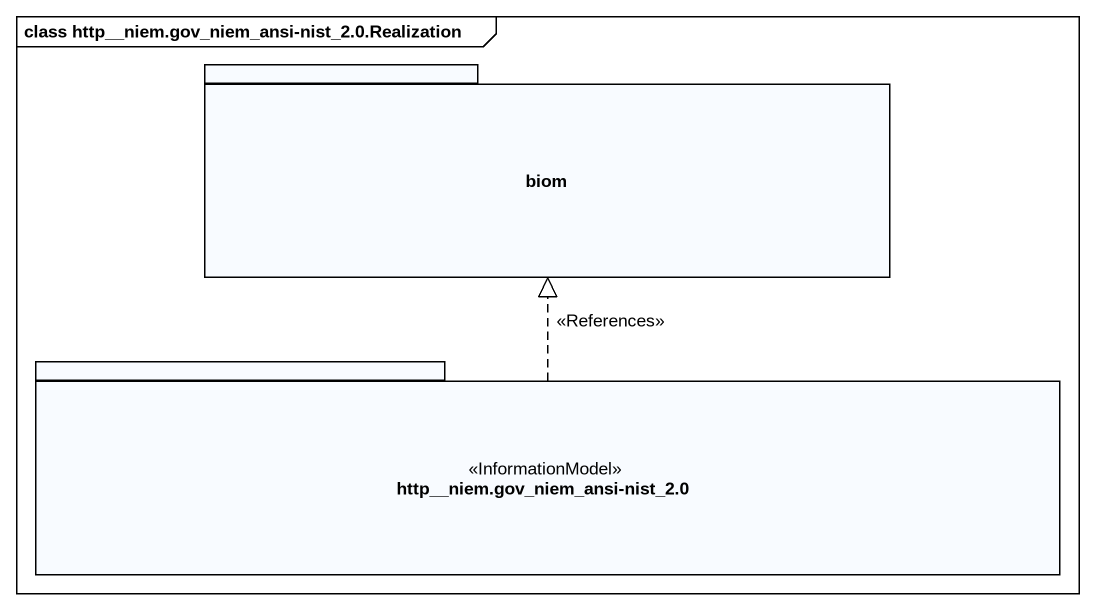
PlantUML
@startuml
mainframe class http__niem.gov_niem_ansi-nist_2.0.Realization
package biom {
}
package "http__niem.gov_niem_ansi-nist_2.0" as http_niem_gov_niem_ansi <<InformationModel>> {
}
http_niem_gov_niem_ansi .up.|> biom : <<References>>
@enduml
